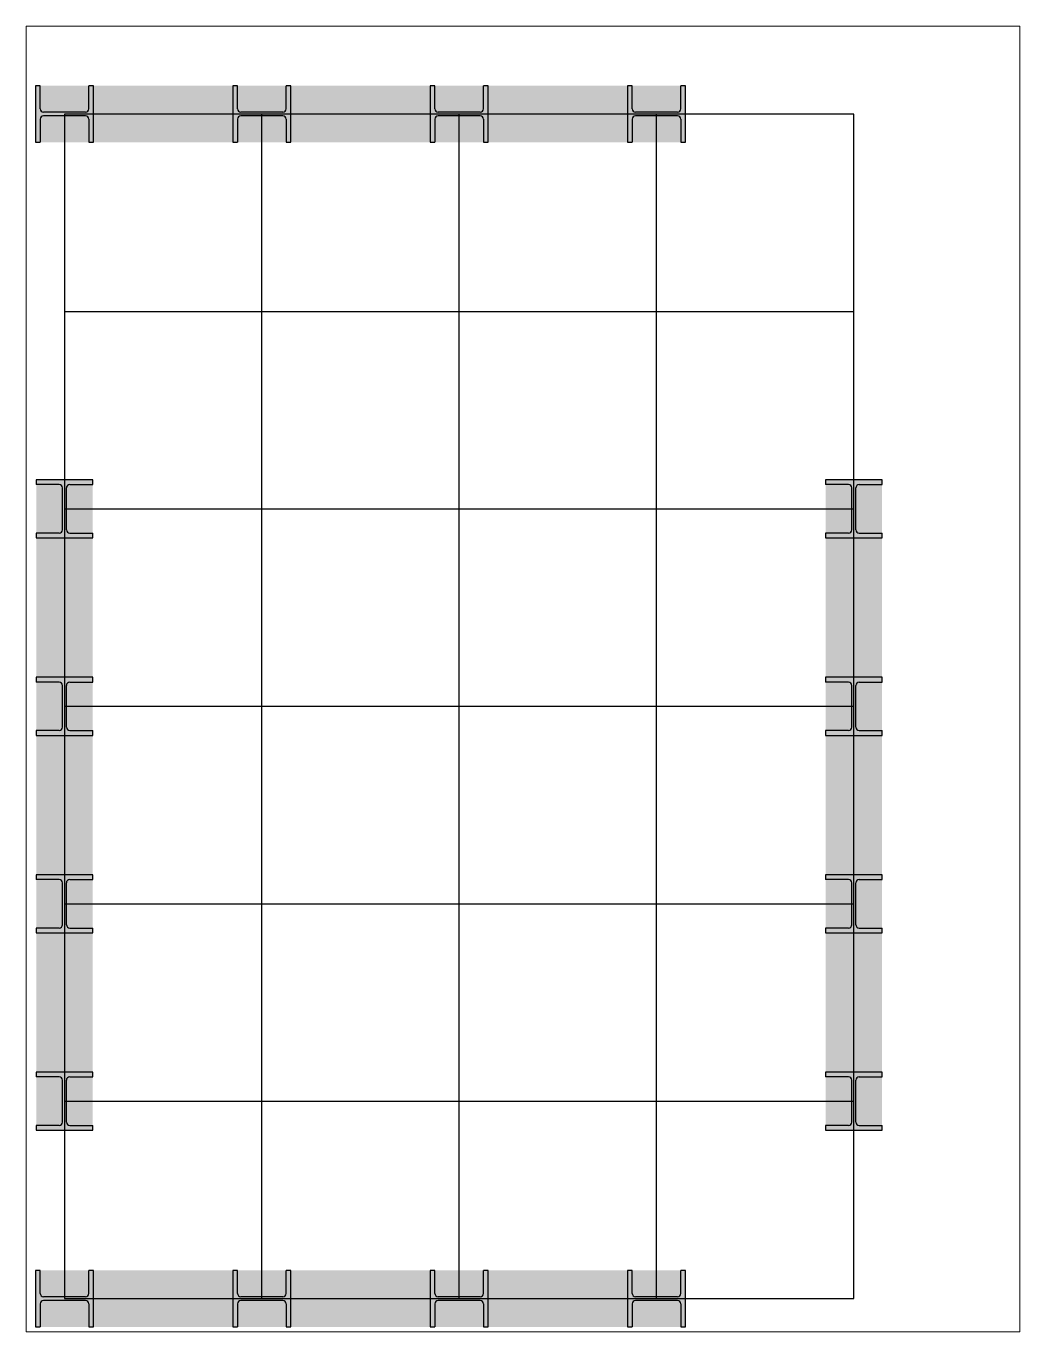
# Paper-space layout '3LA' of a CAD drawing. Header units: millimetres. Extents: x 2 to 208, y 1 to 271.
# The model-space entities are those that its viewports show. They can reach past a viewport. Long polylines and large blocks are cut down to what shows.
import ezdxf

# ---------------------------------------------------------------- set-up
doc = ezdxf.new("R2010")
doc.units = ezdxf.units.MM
doc.layers.add('col', color=1, linetype='Continuous')
doc.layers.add('plan', color=253, linetype='Continuous')
doc.layers.add('Hatches', color=254, linetype='Continuous', transparency=0.8)

# ---------------------------------------------------------------- blocks, each defined once
blk = doc.blocks.new('*U5')
h = blk.add_hatch(color=256)
h.dxf.hatch_style = 1
h.paths.add_polyline_path([(4.0551, 4.17298), (0, 4.17298), (0, 3.82648), (1.6514, 3.82648, -0.41421356), (1.8878, 3.59008), (1.8878, 0.5829, -0.41421356), (1.6514, 0.3465), (0, 0.3465), (0, 0), (4.0551, 0), (4.0551, 0.3465), (2.4037, 0.3465, -0.41421356), (2.1673, 0.5829), (2.1673, 3.59008, -0.41421356), (2.4037, 3.82648), (4.0551, 3.82648)])
for p, q in [((1.6514, 3.82648), (0, 3.82648)), ((2.4037, 3.82648), (4.0551, 3.82648)), ((1.8878, 3.59008), (1.8878, 0.5829)), ((2.1673, 3.59008), (2.1673, 0.5829)), ((1.6514, 0.3465), (0, 0.3465)), ((2.4037, 0.3465), (4.0551, 0.3465))]:
    blk.add_line(p, q)
for points in [[(4.0551, 3.82648), (4.0551, 4.17298), (0, 4.17298), (0, 3.82648)], [(0, 0.3465), (0, 0), (4.0551, 0), (4.0551, 0.3465)]]:
    blk.add_lwpolyline(points)
for centre, start, end in [((1.6514, 3.59008), 0, 90), ((2.4037, 3.59008), 90, 180), ((1.6514, 0.5829), 270, 0), ((2.4037, 0.5829), 180, 270)]:
    blk.add_arc(centre, 0.2364, start, end)

msp = doc.modelspace()

# ---------------------------------------------------------------- hatches: boundary and pattern name
at = {"layer": 'Hatches', "transparency": 33554470}
h = msp.add_hatch(color=256, dxfattribs=at)
h.dxf.hatch_style = 1
h.paths.add_polyline_path([(9947.003154, 2211.49977), (9947.003154, 2108.50023), (11132.996846, 2108.50023), (11132.996846, 2211.49977)])
h = msp.add_hatch(color=256, dxfattribs=at)
h.dxf.hatch_style = 1
h.paths.add_polyline_path([(9948.50023, 307.003154), (10051.49977, 307.003154), (10051.49977, 1492.996846), (9948.50023, 1492.996846)])
h = msp.add_hatch(color=256, dxfattribs=at)
h.dxf.hatch_style = 1
h.paths.add_polyline_path([(11388.50023, 307.003154), (11491.49977, 307.003154), (11491.49977, 1492.996846), (11388.50023, 1492.996846)])
h = msp.add_hatch(color=256, dxfattribs=at)
h.dxf.hatch_style = 1
h.paths.add_polyline_path([(9947.003154, 51.49977), (9947.003154, -51.49977), (11132.996846, -51.49977), (11132.996846, 51.49977)])

# ---------------------------------------------------------------- linework, layer by layer
at = {"layer": 'plan'}
for p, q in [((10360, 0), (10360, 2160)), ((10720, 0), (10720, 2160)), ((11080, 0), (11080, 2160)), ((10000, 1800), (11440, 1800)), ((10000, 1440), (11440, 1440)), ((10000, 1080), (11440, 1080)), ((10000, 720), (11440, 720)), ((10000, 360), (11440, 360))]:
    msp.add_line(p, q, dxfattribs=at)
msp.add_lwpolyline([(10000, 0), (11440, 0), (11440, 2160), (10000, 2160)], close=True, dxfattribs=at)

# ---------------------------------------------------------------- block references
at = {"layer": 'col', "xscale": 25.4, "yscale": 25.4, "zscale": 25.4}
for p, rotation in [((9947.003154, 2211.49977), 270), ((10307.003154, 2211.49977), 270), ((10667.003154, 2211.49977), 270), ((11027.003154, 2211.49977), 270), ((10051.49977, 1492.996846), 180), ((11491.49977, 1492.996846), 180), ((10051.49977, 1132.996846), 180), ((11491.49977, 1132.996846), 180), ((10051.49977, 772.996846), 180), ((11491.49977, 772.996846), 180), ((10051.49977, 412.996846), 180), ((11491.49977, 412.996846), 180), ((9947.003154, 51.49977), 270), ((10307.003154, 51.49977), 270), ((10667.003154, 51.49977), 270), ((11027.003154, 51.49977), 270)]:
    msp.add_blockref('*U5', p, dxfattribs=dict(at, rotation=rotation))

psp = doc.layouts.new('3LA')

# ---------------------------------------------------------------- viewports
at = {"layer": 'Defpoints'}
psp.add_viewport(center=(104.66, 136.02), size=(206.12, 270.689), view_center_point=(10836.49501, 1129.803702), view_height=2380.889525, dxfattribs=at)

doc.saveas('drawing.dxf')
